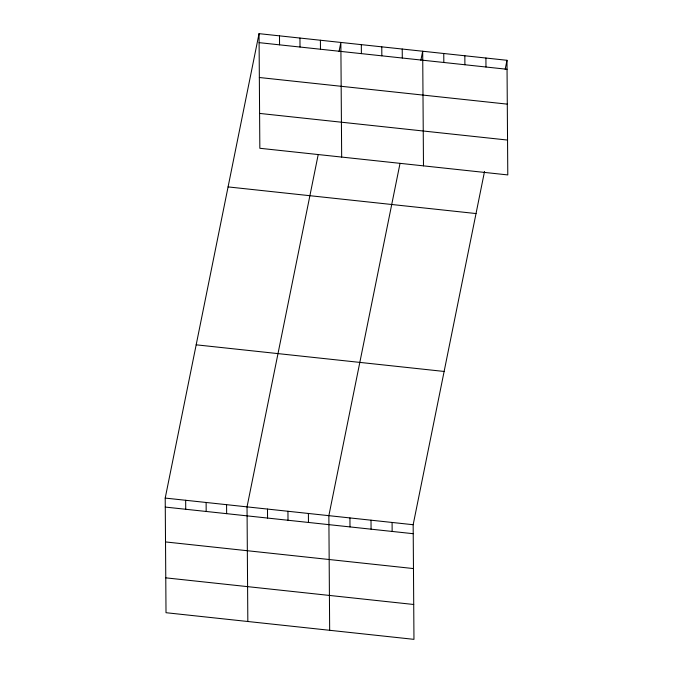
<?xml version="1.0" encoding="UTF-8"?>
<svg xmlns="http://www.w3.org/2000/svg" width="673" height="673" viewBox="0 0 673 673"><rect width="100%" height="100%" fill="white"/><g stroke="black" fill="none" stroke-linecap="round" stroke-linejoin="round"><path stroke-width="1.01" d="M484.526 171.48L413.163 524.721L413.962 639.35L166.012 612.708L165.213 498.079L259.038 33.65L506.988 60.292L507.787 174.921L259.837 148.279L259.038 33.65M318.194 154.63L247.033 506.87L247.832 621.499M339.041 51.459L340.858 42.441L341.665 157.07M400.023 163.421L328.861 515.661L329.661 630.29M420.869 60.25L422.686 51.232L423.485 165.861M505.171 69.302L506.988 60.292M259.097 42.643L507.055 69.277M259.341 77.504L507.299 104.138M259.593 113.417L507.551 140.06M228.071 186.909L476.03 213.551M196.171 344.82L444.13 371.454M165.213 498.079L413.163 524.721M165.272 507.072L413.222 533.706M165.516 541.933L413.466 568.567M165.768 577.846L413.718 604.489M485.914 58.021L485.973 67.014M464.841 55.758L464.9 64.751M443.759 53.495L443.827 62.488M402.227 49.036L402.294 58.021M392.09 522.458L392.149 531.443M381.776 46.832L381.835 55.825M371.008 520.187L371.075 529.18M361.317 44.637L361.384 53.63M349.935 517.924L349.994 526.917M320.407 40.245L320.466 49.23M308.402 513.465L308.461 522.45M299.948 38.041L300.015 47.034M287.943 511.27L288.01 520.254M279.497 35.846L279.556 44.839M267.492 509.066L267.551 518.059M226.574 504.674L226.641 513.659M206.123 502.479L206.182 511.463M185.664 500.275L185.731 509.268"/></g></svg>
